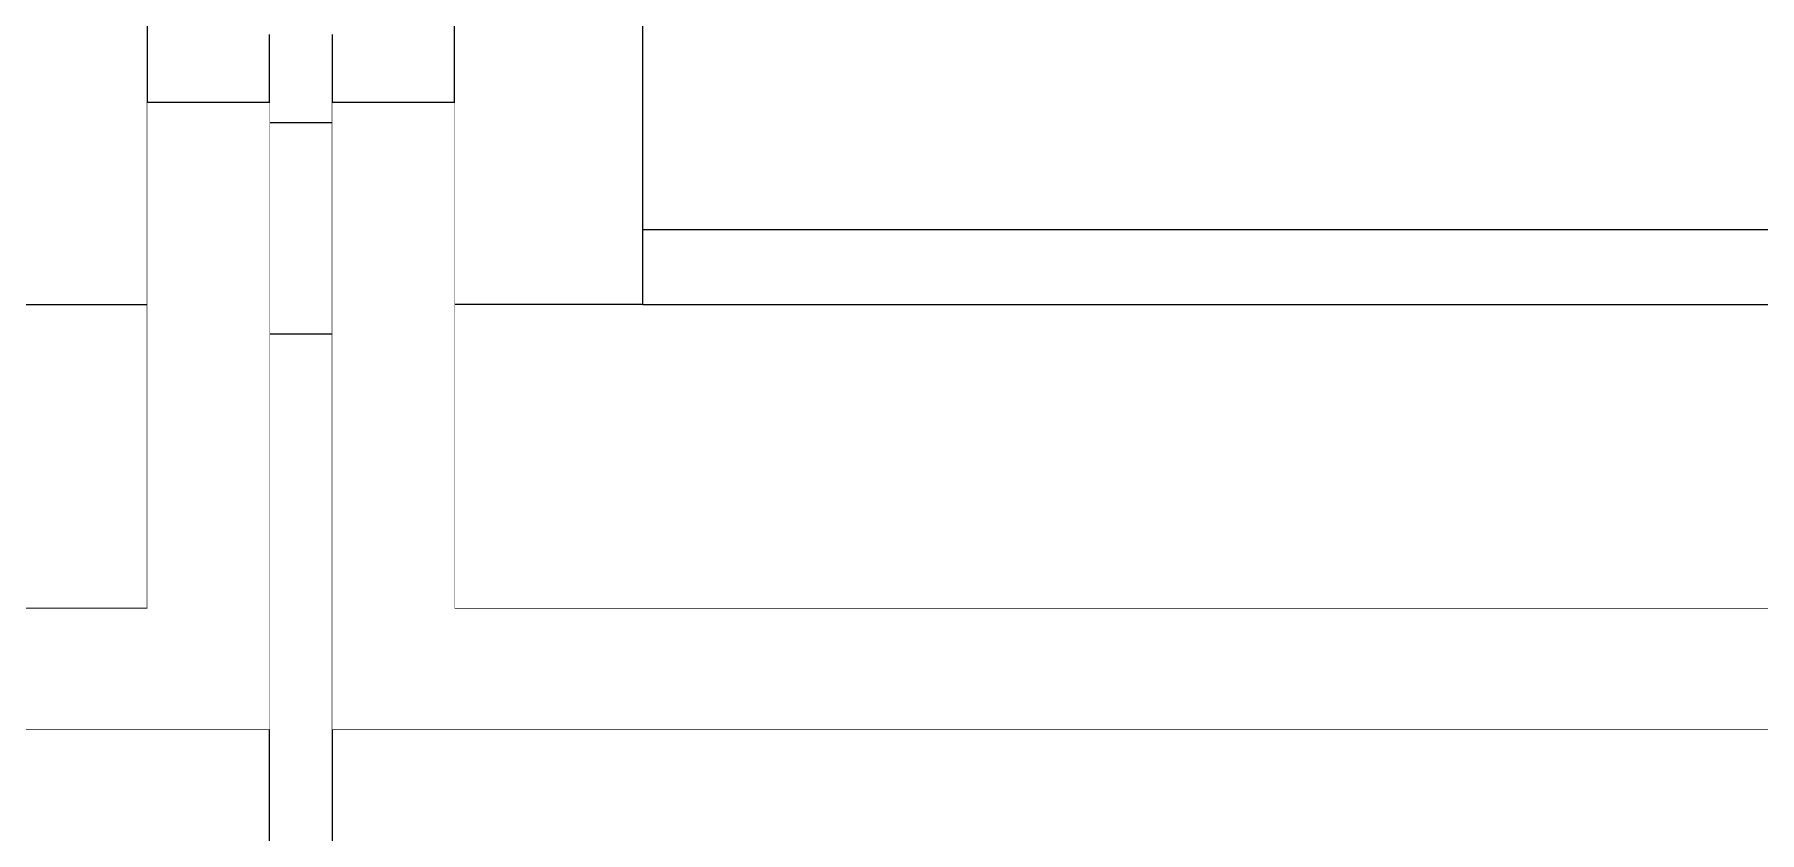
# Model space of a CAD drawing. Header units: millimetres. Extents: x -46169 to 237885, y -84465 to 18123.
# Drawn here: x 223097.9 to 223373.1, y -80731.6 to -80604.2 of the extents above; entities that cross this region are included whole.
import ezdxf

# ---------------------------------------------------------------- set-up
doc = ezdxf.new("R2010")
doc.units = ezdxf.units.MM
doc.header["$MEASUREMENT"] = 0
doc.linetypes.add('Wipeout_Contour', pattern=[1000, 0, -1000])
doc.layers.add('New_A-20-M_Floor_Slab', color=7, linetype='Continuous')
doc.layers.add('New_A-35-M_FFE_Fixed', color=7, linetype='Continuous')
for name, color, linetype, lineweight in [('New_A-20-M_Floor_Slab_Pen_No__87', 8, 'Continuous', 20), ('New_A-20-M_Floor_Slab_Pen_No__89', 8, 'Continuous', 20), ('New_A-35-M_FFE_Fixed_Pen_No__1', 7, 'Continuous', 13), ('New_A-35-M_FFE_Fixed_Pen_No__93', 8, 'Continuous', 13)]:
    doc.layers.add(name, color=color, linetype=linetype, lineweight=lineweight)

# ---------------------------------------------------------------- blocks, each defined once
blk = doc.blocks.new('Section Elem_266_4', base_point=(208268.76, -84332.61))
at = {"color": 254, "linetype": 'Wipeout_Contour', "lineweight": 0, "ltscale": 43042086.18620662}
blk.add_wipeout([(222238.62, -80784.11), (222303.32, -80784.11), (222303.32, -80953.11), (233391.17, -80953.11), (233391.17, -80952.86), (233326.46, -80952.86), (233326.46, -80783.86), (233391.17, -80783.86), (233391.17, -80715.11), (233320.44, -80715.11), (233320.44, -80952.36), (233285.44, -80952.36), (233285.44, -80942.36), (233310.44, -80942.36), (233310.44, -80715.11), (233045.44, -80715.11), (233045.44, -80952.36), (233010.44, -80952.36), (233010.44, -80942.36), (233035.44, -80942.36), (233035.44, -80715.11), (232495.44, -80715.11), (232495.44, -80942.36), (232520.94, -80942.36), (232520.94, -80952.36), (232459.94, -80952.36), (232459.94, -80942.36), (232485.44, -80942.36), (232485.44, -80715.11), (231945.44, -80715.11), (231945.44, -80942.36), (231970.44, -80942.36), (231970.44, -80952.36), (231909.94, -80952.36), (231909.94, -80942.36), (231935.44, -80942.36), (231935.44, -80715.11), (231395.44, -80715.11), (231395.44, -80942.36), (231420.44, -80942.36), (231420.44, -80952.36), (231359.94, -80952.36), (231359.94, -80942.36), (231385.44, -80942.36), (231385.44, -80715.11), (230845.44, -80715.11), (230845.44, -80942.36), (230870.44, -80942.36), (230870.44, -80952.36), (230809.94, -80952.36), (230809.94, -80942.36), (230835.44, -80942.36), (230835.44, -80715.11), (230295.44, -80715.11), (230295.44, -80942.36), (230320.44, -80942.36), (230320.44, -80952.36), (230259.94, -80952.36), (230259.94, -80942.36), (230285.44, -80942.36), (230285.44, -80715.11), (229745.44, -80715.11), (229745.44, -80942.36), (229770.44, -80942.36), (229770.44, -80952.36), (229710.44, -80952.36), (229710.44, -80942.36), (229735.44, -80942.36), (229735.44, -80715.11), (229195.44, -80715.11), (229195.44, -80942.36), (229220.94, -80942.36), (229220.94, -80952.36), (229159.94, -80952.36), (229159.94, -80942.36), (229185.44, -80942.36), (229185.44, -80715.11), (228645.44, -80715.11), (228645.44, -80942.36), (228670.44, -80942.36), (228670.44, -80952.36), (228610.44, -80952.36), (228610.44, -80942.36), (228635.44, -80942.36), (228635.44, -80715.11), (228095.44, -80715.11), (228095.44, -80942.36), (228120.94, -80942.36), (228120.94, -80952.36), (228059.94, -80952.36), (228059.94, -80942.36), (228085.44, -80942.36), (228085.44, -80715.11), (227545.44, -80715.11), (227545.44, -80942.36), (227570.44, -80942.36), (227570.44, -80952.36), (227510.44, -80952.36), (227510.44, -80942.36), (227535.44, -80942.36), (227535.44, -80715.11), (226995.44, -80715.11), (226995.44, -80942.36), (227020.94, -80942.36), (227020.94, -80952.36), (226959.94, -80952.36), (226959.94, -80942.36), (226985.44, -80942.36), (226985.44, -80715.11), (226445.44, -80715.11), (226445.44, -80942.36), (226470.44, -80942.36), (226470.44, -80952.36), (226409.94, -80952.36), (226409.94, -80942.36), (226435.44, -80942.36), (226435.44, -80715.11), (225895.44, -80715.11), (225895.44, -80942.36), (225920.44, -80942.36), (225920.44, -80952.36), (225860.44, -80952.36), (225860.44, -80942.36), (225885.44, -80942.36), (225885.44, -80715.11), (225345.44, -80715.11), (225345.44, -80942.36), (225370.94, -80942.36), (225370.94, -80952.36), (225309.94, -80952.36), (225309.94, -80942.36), (225335.44, -80942.36), (225335.44, -80715.11), (224795.44, -80715.11), (224795.44, -80942.36), (224820.44, -80942.36), (224820.44, -80952.36), (224760.44, -80952.36), (224760.44, -80942.36), (224785.44, -80942.36), (224785.44, -80715.11), (224245.44, -80715.11), (224245.44, -80942.36), (224270.94, -80942.36), (224270.94, -80952.36), (224209.94, -80952.36), (224209.94, -80942.36), (224235.44, -80942.36), (224235.44, -80715.11), (223695.44, -80715.11), (223695.44, -80942.36), (223720.44, -80942.36), (223720.44, -80952.36), (223660.44, -80952.36), (223660.44, -80942.36), (223685.44, -80942.36), (223685.44, -80715.11), (223145.44, -80715.11), (223145.44, -80942.36), (223170.94, -80942.36), (223170.94, -80952.36), (223109.94, -80952.36), (223109.94, -80942.36), (223135.44, -80942.36), (223135.44, -80715.11), (222595.44, -80715.11), (222595.44, -80942.36), (222620.44, -80942.36), (222620.44, -80952.36), (222585.44, -80952.36), (222585.44, -80715.11), (222320.44, -80715.11), (222320.44, -80942.36), (222345.44, -80942.36), (222345.44, -80952.36), (222310.44, -80952.36), (222310.44, -80715.11), (222238.62, -80715.11)], dxfattribs=at).dxf.layer = 'New_A-20-M_Floor_Slab'
at = {"layer": 'New_A-20-M_Floor_Slab_Pen_No__87', "linetype": 'Continuous'}
for p, q in [((223135.44, -80715.11), (222595.44, -80715.11)), ((223685.44, -80715.11), (223145.44, -80715.11))]:
    blk.add_line(p, q, dxfattribs=at)
blk = doc.blocks.new('Section Elem_269_4', base_point=(208268.76, -84332.61))
at = {"color": 254, "linetype": 'Wipeout_Contour', "lineweight": 0, "ltscale": 3795661.402567002}
blk.add_wipeout([(223115.94, -80520.4), (223115.94, -80549.04), (223121.94, -80549.04), (223121.94, -80601.62), (223115.94, -80601.62), (223115.94, -80615.11), (223135.44, -80615.11), (223135.44, -80599.29), (223132.44, -80599.29), (223132.44, -80601.65), (223122.75, -80601.65), (223122.75, -80549.01), (223132.44, -80549.01), (223132.44, -80551.38), (223135.44, -80551.38), (223135.44, -80520.4)], dxfattribs=at).dxf.layer = 'New_A-20-M_Floor_Slab'
at = {"color": 254, "linetype": 'Wipeout_Contour', "lineweight": 0, "ltscale": 3796081.028251285}
blk.add_wipeout([(223164.94, -80520.4), (223145.44, -80520.4), (223145.44, -80551.38), (223148.44, -80551.38), (223148.44, -80549.01), (223158.12, -80549.01), (223158.12, -80601.65), (223148.44, -80601.65), (223148.44, -80599.29), (223145.44, -80599.29), (223145.44, -80615.11), (223164.94, -80615.11), (223164.94, -80601.62), (223158.94, -80601.62), (223158.94, -80549.04), (223164.94, -80549.04)], dxfattribs=at).dxf.layer = 'New_A-20-M_Floor_Slab'
blk = doc.blocks.new('Section Elem_282_4', base_point=(208268.76, -84332.61))
at = {"color": 254, "linetype": 'Wipeout_Contour', "lineweight": 0, "ltscale": 948821.720417}
blk.add_wipeout([(223115.94, -80503.33), (223085.94, -80503.33), (223085.94, -80647.33), (223115.94, -80647.33)], dxfattribs=at).dxf.layer = 'New_A-35-M_FFE_Fixed'
at = {"color": 254, "linetype": 'Wipeout_Contour', "lineweight": 0, "ltscale": 949009.7058}
blk.add_wipeout([(223145.44, -80604.45), (223145.44, -80604.23), (223135.44, -80604.23), (223135.44, -80604.45)], dxfattribs=at).dxf.layer = 'New_A-35-M_FFE_Fixed'
at = {"color": 254, "linetype": 'Wipeout_Contour', "lineweight": 0, "ltscale": 1422083.321508952}
blk.add_wipeout([(222614.94, -80647.33), (222614.94, -80695.83), (223115.94, -80695.83), (223115.94, -80647.33), (223085.94, -80647.33), (222644.94, -80647.33)], dxfattribs=at).dxf.layer = 'New_A-35-M_FFE_Fixed'
at = {"layer": 'New_A-35-M_FFE_Fixed_Pen_No__93', "linetype": 'Continuous'}
for p, q in [((223115.94, -80647.33), (223115.94, -80503.33)), ((223085.94, -80647.33), (223115.94, -80647.33)), ((223115.94, -80695.83), (223115.94, -80647.33)), ((223115.94, -80695.83), (222614.94, -80695.83))]:
    blk.add_line(p, q, dxfattribs=at)
blk = doc.blocks.new('Section Elem_283_4', base_point=(208268.76, -84332.61))
at = {"color": 254, "linetype": 'Wipeout_Contour', "lineweight": 0, "ltscale": 949118.936493}
blk.add_wipeout([(223164.94, -80503.33), (223164.94, -80647.33), (223194.94, -80647.33), (223194.94, -80503.33)], dxfattribs=at).dxf.layer = 'New_A-35-M_FFE_Fixed'
at = {"color": 254, "linetype": 'Wipeout_Contour', "lineweight": 0, "ltscale": 949013.350754}
blk.add_wipeout([(223145.44, -80606.1), (223135.44, -80606.1), (223135.44, -80607.94), (223145.44, -80607.94)], dxfattribs=at).dxf.layer = 'New_A-35-M_FFE_Fixed'
at = {"color": 254, "linetype": 'Wipeout_Contour', "lineweight": 0, "ltscale": 949018.258036}
blk.add_wipeout([(223135.44, -80611.52), (223145.44, -80611.52), (223145.44, -80609.75), (223135.44, -80609.75)], dxfattribs=at).dxf.layer = 'New_A-35-M_FFE_Fixed'
at = {"color": 254, "linetype": 'Wipeout_Contour', "lineweight": 0, "ltscale": 949027.527512}
blk.add_wipeout([(223145.44, -80618.27), (223145.44, -80616.64), (223135.44, -80616.64), (223135.44, -80618.27)], dxfattribs=at).dxf.layer = 'New_A-35-M_FFE_Fixed'
at = {"color": 254, "linetype": 'Wipeout_Contour', "lineweight": 0, "ltscale": 949062.771347}
blk.add_wipeout([(223135.44, -80646.23), (223145.44, -80646.23), (223145.44, -80640.54), (223135.44, -80640.54)], dxfattribs=at).dxf.layer = 'New_A-35-M_FFE_Fixed'
at = {"color": 254, "linetype": 'Wipeout_Contour', "lineweight": 0, "ltscale": 949010.97768}
blk.add_wipeout([(223145.44, -80604.45), (223135.44, -80604.45), (223135.44, -80606.1), (223145.44, -80606.1)], dxfattribs=at).dxf.layer = 'New_A-35-M_FFE_Fixed'
at = {"color": 254, "linetype": 'Wipeout_Contour', "lineweight": 0, "ltscale": 949015.827083}
blk.add_wipeout([(223145.44, -80609.75), (223145.44, -80607.94), (223135.44, -80607.94), (223135.44, -80609.75)], dxfattribs=at).dxf.layer = 'New_A-35-M_FFE_Fixed'
at = {"color": 254, "linetype": 'Wipeout_Contour', "lineweight": 0, "ltscale": 949025.278351}
blk.add_wipeout([(223135.44, -80616.64), (223145.44, -80616.64), (223145.44, -80614.96), (223135.44, -80614.96)], dxfattribs=at).dxf.layer = 'New_A-35-M_FFE_Fixed'
at = {"color": 254, "linetype": 'Wipeout_Contour', "lineweight": 0, "ltscale": 949029.681622}
blk.add_wipeout([(223135.44, -80619.81), (223145.44, -80619.81), (223145.44, -80618.27), (223135.44, -80618.27)], dxfattribs=at).dxf.layer = 'New_A-35-M_FFE_Fixed'
at = {"color": 254, "linetype": 'Wipeout_Contour', "lineweight": 0, "ltscale": 949055.222052}
blk.add_wipeout([(223135.44, -80640.54), (223145.44, -80640.54), (223145.44, -80635.12), (223135.44, -80635.12)], dxfattribs=at).dxf.layer = 'New_A-35-M_FFE_Fixed'
at = {"color": 254, "linetype": 'Wipeout_Contour', "lineweight": 0, "ltscale": 949070.542984}
blk.add_wipeout([(223135.44, -80651.97), (223145.44, -80651.97), (223145.44, -80646.23), (223135.44, -80646.23)], dxfattribs=at).dxf.layer = 'New_A-35-M_FFE_Fixed'
at = {"color": 254, "linetype": 'Wipeout_Contour', "lineweight": 0, "ltscale": 1425186.771011722}
blk.add_wipeout([(223665.94, -80647.33), (223635.94, -80647.33), (223194.94, -80647.33), (223164.94, -80647.33), (223164.94, -80695.83), (223665.94, -80695.83)], dxfattribs=at).dxf.layer = 'New_A-35-M_FFE_Fixed'
at = {"layer": 'New_A-35-M_FFE_Fixed_Pen_No__1', "linetype": 'Continuous'}
for p, q in [((223164.94, -80647.33), (223164.94, -80503.33)), ((223135.44, -80606.1), (223135.44, -80604.23)), ((223135.44, -80607.94), (223135.44, -80606.1)), ((223145.44, -80606.1), (223145.44, -80604.23)), ((223145.44, -80607.94), (223145.44, -80606.1)), ((223135.44, -80609.75), (223135.44, -80607.94)), ((223145.44, -80609.75), (223145.44, -80607.94)), ((223135.44, -80618.27), (223135.44, -80616.64)), ((223145.44, -80618.27), (223145.44, -80616.64)), ((223135.44, -80618.27), (223145.44, -80618.27)), ((223135.44, -80646.23), (223135.44, -80640.54)), ((223145.44, -80646.23), (223145.44, -80640.54)), ((223164.94, -80695.83), (223164.94, -80647.33)), ((223164.94, -80695.83), (223665.94, -80695.83))]:
    blk.add_line(p, q, dxfattribs=at)
at = {"color": 254, "linetype": 'Wipeout_Contour', "lineweight": 0, "ltscale": 949022.983699}
blk.add_wipeout([(223145.44, -80613.26), (223135.44, -80613.26), (223135.44, -80614.96), (223145.44, -80614.96)], dxfattribs=at).dxf.layer = 'New_A-35-M_FFE_Fixed'
at = {"color": 254, "linetype": 'Wipeout_Contour', "lineweight": 0, "ltscale": 949048.172442}
blk.add_wipeout([(223135.44, -80635.12), (223145.44, -80635.12), (223145.44, -80630.17), (223135.44, -80630.17)], dxfattribs=at).dxf.layer = 'New_A-35-M_FFE_Fixed'
at = {"color": 254, "linetype": 'Wipeout_Contour', "lineweight": 0, "ltscale": 950094.621003}
blk.add_wipeout([(223635.94, -80647.33), (223635.94, -80635.33), (223194.94, -80635.33), (223194.94, -80647.33)], dxfattribs=at).dxf.layer = 'New_A-35-M_FFE_Fixed'
at = {"color": 254, "linetype": 'Wipeout_Contour', "lineweight": 0, "ltscale": 949232.835463}
blk.add_wipeout([(223135.44, -80651.97), (223135.44, -80884.65), (223145.44, -80884.65), (223145.44, -80651.97)], dxfattribs=at).dxf.layer = 'New_A-35-M_FFE_Fixed'
at = {"layer": 'New_A-35-M_FFE_Fixed_Pen_No__1', "linetype": 'Continuous'}
for p, q in [((223135.44, -80616.64), (223135.44, -80614.96)), ((223145.44, -80616.64), (223145.44, -80614.96)), ((223135.44, -80640.54), (223135.44, -80635.12)), ((223145.44, -80640.54), (223145.44, -80635.12)), ((223135.44, -80651.97), (223135.44, -80646.23)), ((223145.44, -80651.97), (223145.44, -80646.23)), ((223194.94, -80647.33), (223164.94, -80647.33)), ((223194.94, -80647.33), (223635.94, -80647.33)), ((223135.44, -80651.97), (223145.44, -80651.97)), ((223135.44, -80884.65), (223135.44, -80651.97)), ((223145.44, -80884.65), (223145.44, -80651.97))]:
    blk.add_line(p, q, dxfattribs=at)
at = {"color": 254, "linetype": 'Wipeout_Contour', "lineweight": 0, "ltscale": 949996.913418}
blk.add_wipeout([(223635.94, -80635.33), (223635.94, -80503.33), (223194.94, -80503.33), (223194.94, -80635.33)], dxfattribs=at).dxf.layer = 'New_A-35-M_FFE_Fixed'
at = {"color": 254, "linetype": 'Wipeout_Contour', "lineweight": 0, "ltscale": 949020.643585}
blk.add_wipeout([(223135.44, -80611.52), (223135.44, -80613.26), (223145.44, -80613.26), (223145.44, -80611.52)], dxfattribs=at).dxf.layer = 'New_A-35-M_FFE_Fixed'
at = {"color": 254, "linetype": 'Wipeout_Contour', "lineweight": 0, "ltscale": 949041.881455}
blk.add_wipeout([(223145.44, -80630.17), (223145.44, -80625.86), (223135.44, -80625.86), (223135.44, -80630.17)], dxfattribs=at).dxf.layer = 'New_A-35-M_FFE_Fixed'
at = {"layer": 'New_A-35-M_FFE_Fixed_Pen_No__1', "linetype": 'Continuous'}
for p, q in [((223194.94, -80647.33), (223194.94, -80503.33)), ((223135.44, -80611.52), (223135.44, -80609.75)), ((223135.44, -80613.26), (223135.44, -80611.52)), ((223145.44, -80611.52), (223145.44, -80609.75)), ((223145.44, -80613.26), (223145.44, -80611.52)), ((223135.44, -80614.96), (223135.44, -80613.26)), ((223145.44, -80614.96), (223145.44, -80613.26)), ((223135.44, -80635.12), (223135.44, -80630.17)), ((223145.44, -80635.12), (223145.44, -80630.17)), ((223194.94, -80635.33), (223635.94, -80635.33))]:
    blk.add_line(p, q, dxfattribs=at)
at = {"color": 254, "linetype": 'Wipeout_Contour', "lineweight": 0, "ltscale": 949036.58013}
blk.add_wipeout([(223145.44, -80625.86), (223145.44, -80622.37), (223135.44, -80622.37), (223135.44, -80625.86)], dxfattribs=at).dxf.layer = 'New_A-35-M_FFE_Fixed'
at = {"layer": 'New_A-35-M_FFE_Fixed_Pen_No__1', "linetype": 'Continuous'}
for p, q in [((223135.44, -80630.17), (223135.44, -80625.86)), ((223145.44, -80630.17), (223145.44, -80625.86))]:
    blk.add_line(p, q, dxfattribs=at)
at = {"color": 254, "linetype": 'Wipeout_Contour', "lineweight": 0, "ltscale": 949032.463132}
blk.add_wipeout([(223135.44, -80622.37), (223145.44, -80622.37), (223145.44, -80619.81), (223135.44, -80619.81)], dxfattribs=at).dxf.layer = 'New_A-35-M_FFE_Fixed'
at = {"layer": 'New_A-35-M_FFE_Fixed_Pen_No__1', "linetype": 'Continuous'}
for p, q in [((223135.44, -80619.81), (223135.44, -80618.27)), ((223135.44, -80622.37), (223135.44, -80619.81)), ((223145.44, -80619.81), (223145.44, -80618.27)), ((223145.44, -80622.37), (223145.44, -80619.81)), ((223135.44, -80625.86), (223135.44, -80622.37)), ((223145.44, -80625.86), (223145.44, -80622.37))]:
    blk.add_line(p, q, dxfattribs=at)
blk = doc.blocks.new('Section Elem_320_4', base_point=(208268.76, -84332.61))
at = {"color": 254, "linetype": 'Wipeout_Contour', "lineweight": 0, "ltscale": 1896102.716724628}
blk.add_wipeout([(222614.94, -80615.11), (222595.44, -80615.11), (222595.44, -80715.11), (223135.44, -80715.11), (223135.44, -80615.11), (223115.94, -80615.11), (223115.94, -80695.83), (222614.94, -80695.83)], dxfattribs=at).dxf.layer = 'New_A-20-M_Floor_Slab'
at = {"color": 254, "linetype": 'Wipeout_Contour', "lineweight": 0, "ltscale": 1900240.668182587}
blk.add_wipeout([(223145.44, -80615.11), (223145.44, -80715.11), (223685.44, -80715.11), (223685.44, -80615.11), (223665.94, -80615.11), (223665.94, -80695.83), (223164.94, -80695.83), (223164.94, -80615.11)], dxfattribs=at).dxf.layer = 'New_A-20-M_Floor_Slab'
at = {"layer": 'New_A-20-M_Floor_Slab_Pen_No__89', "linetype": 'Continuous'}
for p, q in [((223135.44, -80615.11), (223115.94, -80615.11)), ((223164.94, -80615.11), (223145.44, -80615.11))]:
    blk.add_line(p, q, dxfattribs=at)

msp = doc.modelspace()

# ---------------------------------------------------------------- block references
at = {"layer": 'New_A-20-M_Floor_Slab'}
for name in ['Section Elem_269_4', 'Section Elem_266_4']:
    msp.add_blockref(name, (208268.76, -84332.61), dxfattribs=at)

# ---------------------------------------------------------------- next in the draw order: block references
at = {"layer": 'New_A-35-M_FFE_Fixed'}
msp.add_blockref('Section Elem_282_4', (208268.76, -84332.61), dxfattribs=at)

# ---------------------------------------------------------------- next in the draw order: block references
msp.add_blockref('Section Elem_283_4', (208268.76, -84332.61), dxfattribs=at)

# ---------------------------------------------------------------- next in the draw order: block references
at = {"layer": 'New_A-20-M_Floor_Slab'}
msp.add_blockref('Section Elem_320_4', (208268.76, -84332.61), dxfattribs=at)

doc.saveas('drawing.dxf')
